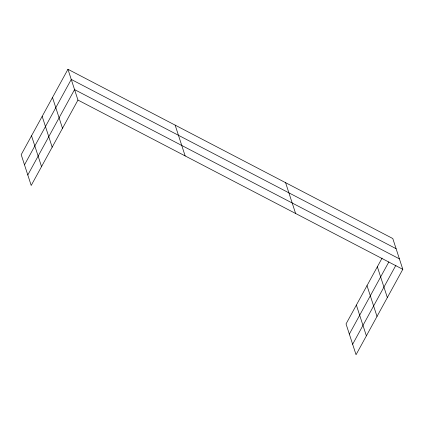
<?xml version="1.0" encoding="UTF-8"?>
<svg xmlns="http://www.w3.org/2000/svg" width="424" height="424" viewBox="0 0 424 424"><rect width="100%" height="100%" fill="white"/><g stroke="black" fill="none" stroke-linecap="round" stroke-linejoin="round"><path stroke-width="0.64" d="M67.951 69.271L21.2 154.67L31.206 185.463L77.958 100.064L67.951 69.271L392.794 238.537L402.8 269.33L356.049 354.729L346.042 323.936L382.072 258.126M24.502 164.83L71.253 79.431L396.096 248.697M27.804 174.99L74.555 89.597L399.397 258.863M349.344 334.096L388.84 261.952M352.646 344.256L395.931 265.201M77.958 100.064L402.8 269.33M377.339 266.77L387.345 297.563M367.009 285.633L377.016 316.431M356.372 305.068L366.373 335.866M285.596 182.68L295.602 213.473M175.149 125.128L185.156 155.926M52.497 97.504L62.498 128.297M42.167 116.367L52.173 147.165M31.53 135.802L41.531 166.6"/></g></svg>
